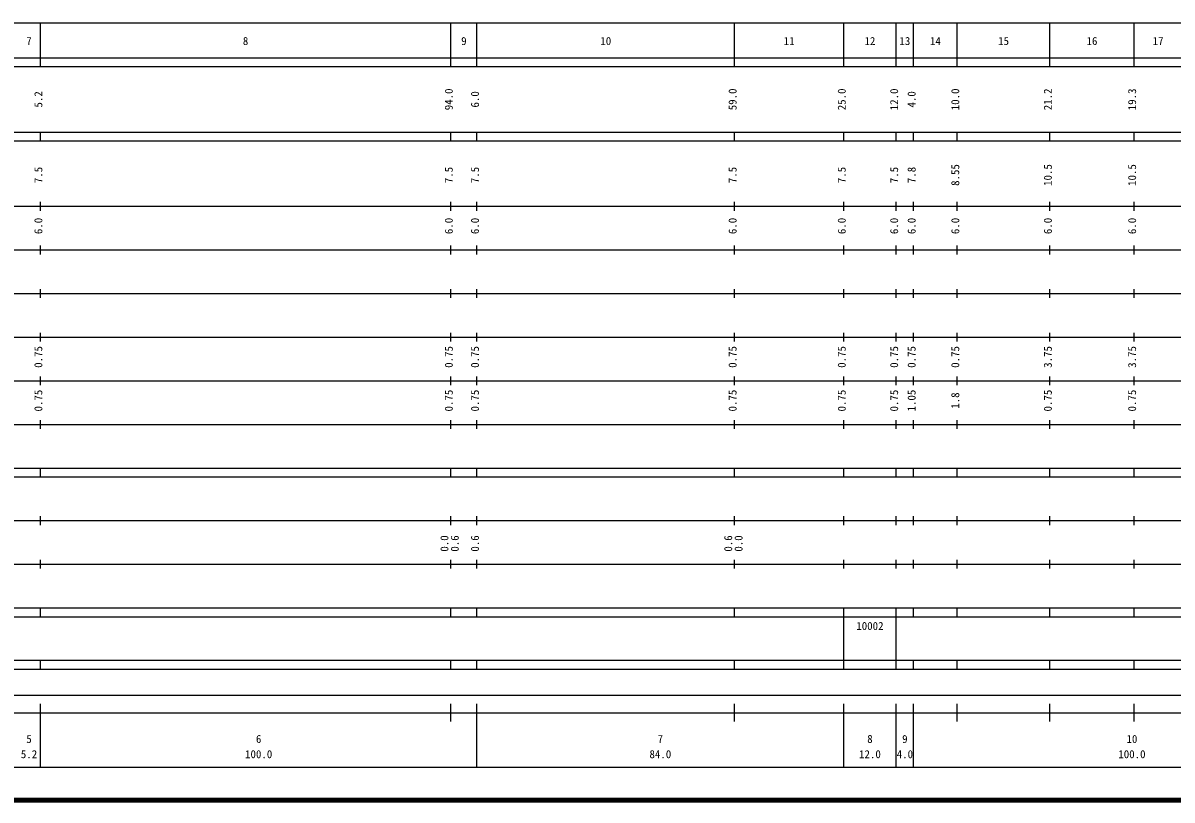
# Model space of a CAD drawing. Units: millimetres on the paper, enlarged 1000 times. Extents: x 40000 to 680000, y 20000 to 380000.
# Drawn here: x 264022 to 527182, y 20000 to 198000 of the extents above; entities that cross this region are included whole.
import ezdxf
from ezdxf.enums import TextEntityAlignment as Align

# ---------------------------------------------------------------- set-up
doc = ezdxf.new("R2010")
doc.units = ezdxf.units.MM
doc.header["$LTSCALE"] = 1000
doc.layers.add('M-TTL', color=2, linetype='Continuous', lineweight=140)
doc.layers.add('M-TTL-BAND', color=7, linetype='Continuous', lineweight=25)
doc.styles.add('ＭＳ ゴシック', font='')
doc.styles.get('ＭＳ ゴシック').set_extended_font_data('MS Gothic')

msp = doc.modelspace()

# ---------------------------------------------------------------- linework, layer by layer
at = {"layer": 'M-TTL'}
msp.add_line((40000, 20000), (680000, 20000), dxfattribs=at)
at = {"layer": 'M-TTL-BAND'}
for p, q in [((68000, 198000), (579000, 198000)), ((268000, 188000), (268000, 198000)), ((362000, 188000), (362000, 198000)), ((368000, 188000), (368000, 198000)), ((427000, 188000), (427000, 198000)), ((452000, 188000), (452000, 198000)), ((464000, 188000), (464000, 198000)), ((468000, 188000), (468000, 198000)), ((478000, 188000), (478000, 198000)), ((499200, 188000), (499200, 198000)), ((518500, 188000), (518500, 198000)), ((40000, 190000), (579000, 190000)), ((40000, 188000), (579000, 188000)), ((40000, 173000), (579000, 173000)), ((268000, 171000), (268000, 173000)), ((362000, 171000), (362000, 173000)), ((368000, 171000), (368000, 173000)), ((427000, 171000), (427000, 173000)), ((452000, 171000), (452000, 173000)), ((464000, 171000), (464000, 173000)), ((468000, 171000), (468000, 173000)), ((478000, 171000), (478000, 173000)), ((499200, 171000), (499200, 173000)), ((518500, 171000), (518500, 173000)), ((40000, 171000), (579000, 171000)), ((40000, 156000), (579000, 156000)), ((268000, 155000), (268000, 157000)), ((362000, 155000), (362000, 157000)), ((368000, 155000), (368000, 157000)), ((427000, 155000), (427000, 157000)), ((452000, 155000), (452000, 157000)), ((464000, 155000), (464000, 157000)), ((468000, 155000), (468000, 157000)), ((478000, 155000), (478000, 157000)), ((499200, 155000), (499200, 157000)), ((518500, 155000), (518500, 157000)), ((46000, 146000), (579000, 146000)), ((268000, 145000), (268000, 147000)), ((362000, 145000), (362000, 147000)), ((368000, 145000), (368000, 147000)), ((427000, 145000), (427000, 147000)), ((452000, 145000), (452000, 147000)), ((464000, 145000), (464000, 147000)), ((468000, 145000), (468000, 147000)), ((478000, 145000), (478000, 147000)), ((499200, 145000), (499200, 147000)), ((518500, 145000), (518500, 147000)), ((268000, 135000), (268000, 137000)), ((362000, 135000), (362000, 137000)), ((368000, 135000), (368000, 137000)), ((427000, 135000), (427000, 137000)), ((452000, 135000), (452000, 137000)), ((464000, 135000), (464000, 137000)), ((468000, 135000), (468000, 137000)), ((478000, 135000), (478000, 137000)), ((499200, 135000), (499200, 137000)), ((518500, 135000), (518500, 137000)), ((52000, 136000), (579000, 136000)), ((268000, 125000), (268000, 127000)), ((362000, 125000), (362000, 127000)), ((368000, 125000), (368000, 127000)), ((427000, 125000), (427000, 127000)), ((452000, 125000), (452000, 127000)), ((464000, 125000), (464000, 127000)), ((468000, 125000), (468000, 127000)), ((478000, 125000), (478000, 127000)), ((499200, 125000), (499200, 127000)), ((518500, 125000), (518500, 127000)), ((46000, 126000), (579000, 126000)), ((52000, 116000), (579000, 116000)), ((268000, 115000), (268000, 117000)), ((362000, 115000), (362000, 117000)), ((368000, 115000), (368000, 117000)), ((427000, 115000), (427000, 117000)), ((452000, 115000), (452000, 117000)), ((464000, 115000), (464000, 117000)), ((468000, 115000), (468000, 117000)), ((478000, 115000), (478000, 117000)), ((499200, 115000), (499200, 117000)), ((518500, 115000), (518500, 117000)), ((46000, 106000), (579000, 106000)), ((268000, 105000), (268000, 107000)), ((362000, 105000), (362000, 107000)), ((368000, 105000), (368000, 107000)), ((427000, 105000), (427000, 107000)), ((452000, 105000), (452000, 107000)), ((464000, 105000), (464000, 107000)), ((468000, 105000), (468000, 107000)), ((478000, 105000), (478000, 107000)), ((499200, 105000), (499200, 107000)), ((518500, 105000), (518500, 107000)), ((40000, 96000), (579000, 96000)), ((268000, 94000), (268000, 96000)), ((362000, 94000), (362000, 96000)), ((368000, 94000), (368000, 96000)), ((427000, 94000), (427000, 96000)), ((452000, 94000), (452000, 96000)), ((464000, 94000), (464000, 96000)), ((468000, 94000), (468000, 96000)), ((478000, 94000), (478000, 96000)), ((499200, 94000), (499200, 96000)), ((518500, 94000), (518500, 96000)), ((40000, 94000), (579000, 94000)), ((268000, 83000), (268000, 85000)), ((362000, 83000), (362000, 85000)), ((368000, 83000), (368000, 85000)), ((427000, 83000), (427000, 85000)), ((452000, 83000), (452000, 85000)), ((464000, 83000), (464000, 85000)), ((468000, 83000), (468000, 85000)), ((478000, 83000), (478000, 85000)), ((499200, 83000), (499200, 85000)), ((518500, 83000), (518500, 85000)), ((49000, 84000), (579000, 84000)), ((40000, 74000), (579000, 74000)), ((268000, 73000), (268000, 75000)), ((362000, 73000), (362000, 75000)), ((368000, 73000), (368000, 75000)), ((427000, 73000), (427000, 75000)), ((452000, 73000), (452000, 75000)), ((464000, 73000), (464000, 75000)), ((468000, 73000), (468000, 75000)), ((478000, 73000), (478000, 75000)), ((499200, 73000), (499200, 75000)), ((518500, 73000), (518500, 75000)), ((40000, 64000), (579000, 64000)), ((268000, 62000), (268000, 64000)), ((362000, 62000), (362000, 64000)), ((368000, 62000), (368000, 64000)), ((427000, 62000), (427000, 64000)), ((452000, 62000), (452000, 64000)), ((464000, 62000), (464000, 64000)), ((468000, 62000), (468000, 64000)), ((478000, 62000), (478000, 64000)), ((499200, 62000), (499200, 64000)), ((518500, 62000), (518500, 64000)), ((40000, 62000), (579000, 62000)), ((452000, 52000), (452000, 62000)), ((464000, 52000), (464000, 62000)), ((40000, 52000), (579000, 52000)), ((268000, 50000), (268000, 52000)), ((362000, 50000), (362000, 52000)), ((368000, 50000), (368000, 52000)), ((427000, 50000), (427000, 52000)), ((452000, 50000), (452000, 52000)), ((464000, 50000), (464000, 52000)), ((468000, 50000), (468000, 52000)), ((478000, 50000), (478000, 52000)), ((499200, 50000), (499200, 52000)), ((518500, 50000), (518500, 52000)), ((40000, 50000), (579000, 50000)), ((236800, 44000), (565000, 44000)), ((40000, 40000), (579000, 40000)), ((268000, 27500), (268000, 42000)), ((362000, 38000), (362000, 42000)), ((368000, 27500), (368000, 42000)), ((427000, 38000), (427000, 42000)), ((452000, 27500), (452000, 42000)), ((464000, 27500), (464000, 42000)), ((468000, 27500), (468000, 42000)), ((478000, 38000), (478000, 42000)), ((499200, 38000), (499200, 42000)), ((518500, 38000), (518500, 42000)), ((68000, 27500), (579000, 27500))]:
    msp.add_line(p, q, dxfattribs=at)

# ---------------------------------------------------------------- texts
at = {"layer": 'M-TTL-BAND', "style": 'ＭＳ ゴシック'}
for s, p in [('8', (315000, 192405)), ('9', (365000, 192405)), ('10', (397500, 192405)), ('12', (458000, 192405)), ('13', (466000, 192405)), ('16', (508850, 192405)), ('7', (265400, 192405)), ('11', (439500, 192405)), ('14', (473000, 192405)), ('15', (488600, 192405)), ('17', (524000, 192405)), ('5', (265400, 32523)), ('6', (318000, 32523)), ('7', (410000, 32523)), ('8', (458000, 32523)), ('9', (466000, 32523)), ('10', (518000, 32523)), ('5.2', (265400, 29033)), ('100.0', (318000, 29033)), ('84.0', (410000, 29033)), ('12.0', (458000, 29033)), ('4.0', (466000, 29033)), ('100.0', (518000, 29033))]:
    msp.add_text(s, height=1833, dxfattribs=at).set_placement(p, align=Align.BOTTOM_CENTER)
for s, p in [('5.2', (269000, 180500)), ('94.0', (363000, 180500)), ('6.0', (369000, 180500)), ('59.0', (428000, 180500)), ('25.0', (453000, 180500)), ('12.0', (465000, 180500)), ('4.0', (469000, 180500)), ('10.0', (479000, 180500)), ('21.2', (500200, 180500)), ('19.3', (519500, 180500)), ('7.5', (269000, 163174)), ('7.5', (363000, 163174)), ('7.5', (369000, 163174)), ('7.5', (428000, 163174)), ('7.5', (453000, 163174)), ('7.5', (465000, 163174)), ('7.8', (469000, 163174)), ('8.55', (479000, 163174)), ('10.5', (500200, 163174)), ('10.5', (519500, 163174)), ('6.0', (269000, 151500)), ('6.0', (363000, 151500)), ('6.0', (369000, 151500)), ('6.0', (428000, 151500)), ('6.0', (453000, 151500)), ('6.0', (465000, 151500)), ('6.0', (469000, 151500)), ('6.0', (479000, 151500)), ('6.0', (500200, 151500)), ('6.0', (519500, 151500)), ('0.75', (269000, 121500)), ('0.75', (363000, 121500)), ('0.75', (369000, 121500)), ('0.75', (428000, 121500)), ('0.75', (453000, 121500)), ('0.75', (465000, 121500)), ('0.75', (469000, 121500)), ('0.75', (479000, 121500)), ('3.75', (500200, 121500)), ('3.75', (519500, 121500)), ('0.75', (269000, 111500)), ('0.75', (363000, 111500)), ('0.75', (369000, 111500)), ('0.75', (428000, 111500)), ('0.75', (453000, 111500)), ('0.75', (465000, 111500)), ('1.05', (469000, 111500)), ('1.8', (479000, 111500)), ('0.75', (500200, 111500)), ('0.75', (519500, 111500)), ('0.0', (362000, 78764)), ('0.6', (364370, 78764)), ('0.6', (369000, 78764)), ('0.6', (427000, 78764)), ('0.0', (429370, 78764))]:
    msp.add_text(s, height=1833, rotation=90, dxfattribs=at).set_placement(p, align=Align.BOTTOM_CENTER)
msp.add_text('10002', height=1833, dxfattribs=at).set_placement((454875, 58405), align=Align.BOTTOM_LEFT)

doc.saveas('drawing.dxf')
